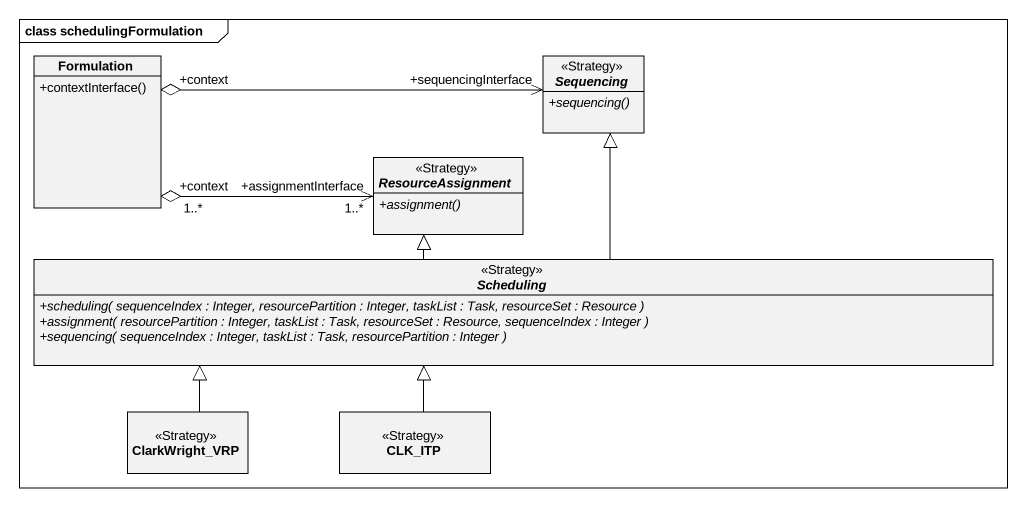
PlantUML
@startuml
mainframe class schedulingFormulation
hide circle
hide empty members
skinparam classAttributeIconSize 0
class Formulation {
  +contextInterface()
}
abstract class Sequencing <<Strategy>> {
  {abstract} +sequencing()
}
abstract class ResourceAssignment <<Strategy>> {
  {abstract} +assignment()
}
abstract class Scheduling <<Strategy>> {
  {abstract} +scheduling( sequenceIndex : Integer, resourcePartition : Integer, taskList : Task, resourceSet : Resource )
  {abstract} +assignment( resourcePartition : Integer, taskList : Task, resourceSet : Resource, sequenceIndex : Integer )
  {abstract} +sequencing( sequenceIndex : Integer, taskList : Task, resourcePartition : Integer )
}
class ClarkWright_VRP <<Strategy>>
class CLK_ITP <<Strategy>>
Formulation "+context" o-right-> "+sequencingInterface" Sequencing
Formulation "+context\n1..*" o-right-> "+assignmentInterface\n1..*" ResourceAssignment
Scheduling -up-|> Sequencing
Scheduling -up-|> ResourceAssignment
ClarkWright_VRP -right-|> Scheduling
CLK_ITP -up-|> Scheduling
@enduml
